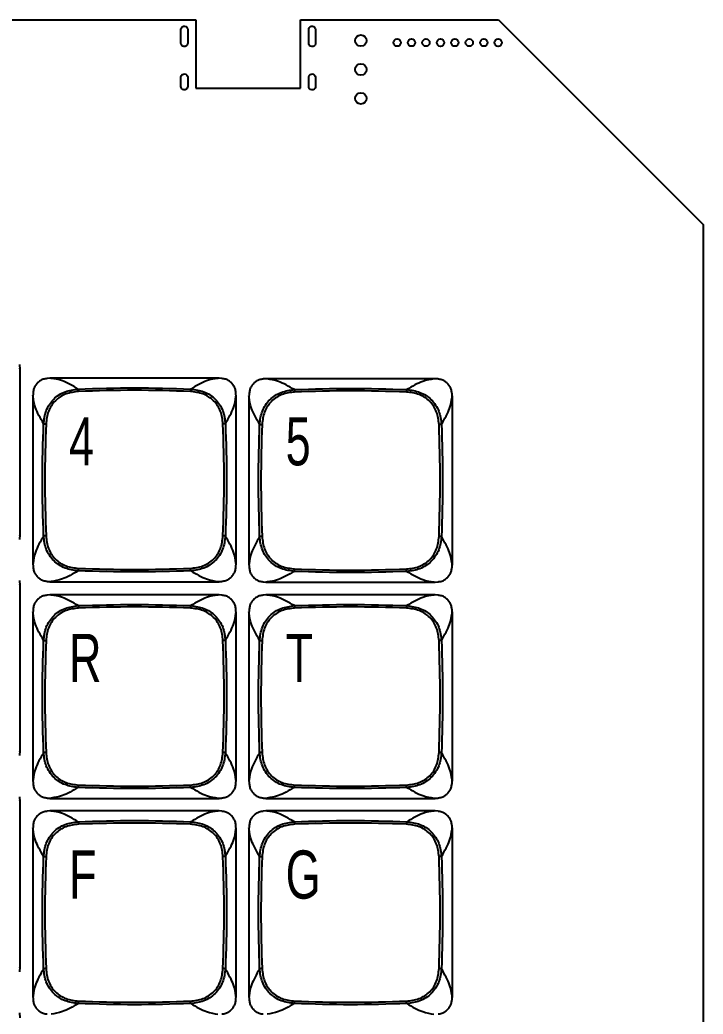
# Model space of a CAD drawing. Header units: millimetres. Extents: x 92.5 to 183.4, y 70.4 to 156.5.
# Drawn here: x 143.99 to 174.03, y 112.78 to 156.49 of the extents above; entities that cross this region are included whole.
import ezdxf

# ---------------------------------------------------------------- set-up
doc = ezdxf.new("R2010")
doc.units = ezdxf.units.MM
doc.styles.add('SLDTEXTSTYLE0', font='TXT', dxfattribs={"width": 0.7})

msp = doc.modelspace()

# ---------------------------------------------------------------- linework, layer by layer
at = {"color": 7, "linetype": 'Continuous', "lineweight": 25}
for p, q in [((101.531, 156.492), (151.731, 156.492)), ((151.731, 156.492), (151.731, 153.492)), ((156.331, 153.492), (156.331, 156.492)), ((156.331, 156.492), (165.031, 156.492)), ((165.031, 156.492), (174.031, 147.492)), ((151.071, 156.067), (151.073, 156.095)), ((151.071, 155.467), (151.071, 156.067)), ((151.073, 156.095), (151.093, 156.146)), ((151.093, 156.146), (151.13, 156.187)), ((151.13, 156.187), (151.18, 156.212)), ((151.18, 156.212), (151.234, 156.217)), ((151.234, 156.217), (151.287, 156.202)), ((151.287, 156.202), (151.331, 156.169)), ((151.331, 156.169), (151.36, 156.122)), ((151.36, 156.122), (151.371, 156.067)), ((151.371, 156.067), (151.371, 155.467)), ((156.691, 156.067), (156.693, 156.095)), ((156.691, 155.467), (156.691, 156.067)), ((156.693, 156.095), (156.713, 156.146)), ((156.713, 156.146), (156.75, 156.187)), ((156.75, 156.187), (156.8, 156.212)), ((156.8, 156.212), (156.854, 156.217)), ((156.854, 156.217), (156.907, 156.202)), ((156.907, 156.202), (156.951, 156.169)), ((156.951, 156.169), (156.98, 156.122)), ((156.98, 156.122), (156.991, 156.067)), ((156.991, 156.067), (156.991, 155.467)), ((151.081, 155.413), (151.071, 155.467)), ((151.11, 155.366), (151.081, 155.413)), ((151.154, 155.333), (151.11, 155.366)), ((151.207, 155.318), (151.154, 155.333)), ((151.262, 155.323), (151.207, 155.318)), ((151.311, 155.348), (151.262, 155.323)), ((151.348, 155.388), (151.311, 155.348)), ((151.368, 155.44), (151.348, 155.388)), ((151.371, 155.467), (151.368, 155.44)), ((156.701, 155.413), (156.691, 155.467)), ((156.73, 155.366), (156.701, 155.413)), ((156.774, 155.333), (156.73, 155.366)), ((156.827, 155.318), (156.774, 155.333)), ((156.882, 155.323), (156.827, 155.318)), ((156.931, 155.348), (156.882, 155.323)), ((156.968, 155.388), (156.931, 155.348)), ((156.988, 155.44), (156.968, 155.388)), ((156.991, 155.467), (156.988, 155.44)), ((151.071, 153.967), (151.073, 153.995)), ((151.071, 153.567), (151.071, 153.967)), ((151.073, 153.995), (151.093, 154.046)), ((151.093, 154.046), (151.13, 154.087)), ((151.13, 154.087), (151.18, 154.112)), ((151.18, 154.112), (151.234, 154.117)), ((151.234, 154.117), (151.287, 154.102)), ((151.287, 154.102), (151.331, 154.069)), ((151.331, 154.069), (151.36, 154.022)), ((151.36, 154.022), (151.371, 153.967)), ((151.371, 153.967), (151.371, 153.567)), ((156.691, 153.967), (156.693, 153.995)), ((156.691, 153.567), (156.691, 153.967)), ((156.693, 153.995), (156.713, 154.046)), ((156.713, 154.046), (156.75, 154.087)), ((156.75, 154.087), (156.8, 154.112)), ((156.8, 154.112), (156.854, 154.117)), ((156.854, 154.117), (156.907, 154.102)), ((156.907, 154.102), (156.951, 154.069)), ((156.951, 154.069), (156.98, 154.022)), ((156.98, 154.022), (156.991, 153.967)), ((156.991, 153.967), (156.991, 153.567)), ((151.081, 153.513), (151.071, 153.567)), ((151.11, 153.466), (151.081, 153.513)), ((151.154, 153.433), (151.11, 153.466)), ((151.207, 153.418), (151.154, 153.433)), ((151.311, 153.448), (151.262, 153.423)), ((151.348, 153.488), (151.311, 153.448)), ((151.368, 153.54), (151.348, 153.488)), ((151.371, 153.567), (151.368, 153.54)), ((151.731, 153.492), (156.331, 153.492)), ((156.701, 153.513), (156.691, 153.567)), ((156.73, 153.466), (156.701, 153.513)), ((156.774, 153.433), (156.73, 153.466)), ((156.827, 153.418), (156.774, 153.433)), ((156.931, 153.448), (156.882, 153.423)), ((156.968, 153.488), (156.931, 153.448)), ((156.988, 153.54), (156.968, 153.488)), ((156.991, 153.567), (156.988, 153.54)), ((151.262, 153.423), (151.207, 153.418)), ((156.882, 153.423), (156.827, 153.418)), ((174.031, 147.492), (174.031, 101.992)), ((144.001, 141.12), (143.992, 141.338)), ((143.992, 141.156), (144.006, 141.217)), ((144.006, 133.767), (144.006, 141.217)), ((145.403, 140.737), (145.185, 140.729)), ((145.367, 140.729), (145.306, 140.742)), ((152.756, 140.742), (145.306, 140.742)), ((152.876, 140.729), (152.658, 140.737)), ((152.756, 140.742), (152.694, 140.729)), ((154.903, 140.712), (154.685, 140.704)), ((154.867, 140.704), (154.806, 140.717)), ((162.256, 140.717), (154.806, 140.717)), ((162.376, 140.704), (162.158, 140.712)), ((162.256, 140.717), (162.194, 140.704)), ((144.569, 139.931), (144.556, 139.992)), ((144.556, 139.992), (144.556, 132.542)), ((144.569, 140.112), (144.561, 139.895)), ((153.501, 139.895), (153.492, 140.113)), ((153.492, 139.931), (153.506, 139.992)), ((153.506, 132.542), (153.506, 139.992)), ((154.069, 139.906), (154.056, 139.967)), ((154.056, 139.967), (154.056, 132.517)), ((154.069, 140.087), (154.061, 139.87)), ((163.001, 139.87), (162.992, 140.088)), ((162.992, 139.906), (163.006, 139.967)), ((163.006, 132.517), (163.006, 139.967)), ((143.992, 133.647), (144.001, 133.865)), ((144.006, 133.767), (143.992, 133.828)), ((144.569, 132.603), (144.556, 132.542)), ((144.561, 132.64), (144.569, 132.422)), ((153.492, 132.422), (153.501, 132.64)), ((153.506, 132.542), (153.492, 132.603)), ((154.069, 132.578), (154.056, 132.517)), ((154.061, 132.615), (154.069, 132.397)), ((162.992, 132.397), (163.001, 132.615)), ((163.006, 132.517), (162.992, 132.578)), ((144.001, 131.62), (143.992, 131.838)), ((143.992, 131.656), (144.006, 131.717)), ((144.006, 124.267), (144.006, 131.717)), ((145.185, 131.806), (145.403, 131.798)), ((145.367, 131.806), (145.306, 131.792)), ((145.306, 131.792), (152.756, 131.792)), ((152.658, 131.798), (152.876, 131.806)), ((152.694, 131.806), (152.756, 131.792)), ((154.685, 131.781), (154.903, 131.773)), ((154.867, 131.781), (154.806, 131.767)), ((154.806, 131.767), (162.256, 131.767)), ((162.158, 131.773), (162.376, 131.781)), ((162.194, 131.781), (162.256, 131.767)), ((145.403, 131.212), (145.185, 131.204)), ((145.367, 131.204), (145.306, 131.217)), ((152.756, 131.217), (145.306, 131.217)), ((152.876, 131.204), (152.658, 131.212)), ((152.756, 131.217), (152.694, 131.204)), ((154.903, 131.212), (154.685, 131.204)), ((154.867, 131.204), (154.806, 131.217)), ((162.256, 131.217), (154.806, 131.217)), ((162.376, 131.204), (162.158, 131.212)), ((162.256, 131.217), (162.194, 131.204)), ((144.569, 130.406), (144.556, 130.467)), ((144.556, 130.467), (144.556, 123.017)), ((144.569, 130.587), (144.561, 130.37)), ((153.501, 130.37), (153.492, 130.588)), ((153.492, 130.406), (153.506, 130.467)), ((153.506, 123.017), (153.506, 130.467)), ((154.069, 130.406), (154.056, 130.467)), ((154.056, 130.467), (154.056, 123.017)), ((154.069, 130.587), (154.061, 130.37)), ((163.001, 130.37), (162.992, 130.588)), ((162.992, 130.406), (163.006, 130.467)), ((163.006, 123.017), (163.006, 130.467)), ((143.992, 124.147), (144.001, 124.365)), ((144.006, 124.267), (143.992, 124.328)), ((144.569, 123.078), (144.556, 123.017)), ((144.561, 123.115), (144.569, 122.897)), ((153.492, 122.897), (153.501, 123.115)), ((153.506, 123.017), (153.492, 123.078)), ((154.069, 123.078), (154.056, 123.017)), ((154.061, 123.115), (154.069, 122.897)), ((162.992, 122.897), (163.001, 123.115)), ((163.006, 123.017), (162.992, 123.078)), ((144.001, 122.12), (143.992, 122.338)), ((143.992, 122.156), (144.006, 122.217)), ((144.006, 114.767), (144.006, 122.217)), ((145.185, 122.281), (145.403, 122.273)), ((145.367, 122.281), (145.306, 122.267)), ((145.306, 122.267), (152.756, 122.267)), ((152.658, 122.273), (152.876, 122.281)), ((152.694, 122.281), (152.756, 122.267)), ((154.685, 122.281), (154.903, 122.273)), ((154.867, 122.281), (154.806, 122.267)), ((154.806, 122.267), (162.256, 122.267)), ((162.158, 122.273), (162.376, 122.281)), ((162.194, 122.281), (162.256, 122.267)), ((145.403, 121.712), (145.185, 121.704)), ((145.367, 121.704), (145.306, 121.717)), ((152.756, 121.717), (145.306, 121.717)), ((152.876, 121.704), (152.658, 121.712)), ((152.756, 121.717), (152.694, 121.704)), ((154.903, 121.712), (154.685, 121.704)), ((154.867, 121.704), (154.806, 121.717)), ((162.256, 121.717), (154.806, 121.717)), ((162.376, 121.704), (162.158, 121.712)), ((162.256, 121.717), (162.194, 121.704)), ((144.569, 121.087), (144.561, 120.87)), ((153.501, 120.87), (153.492, 121.088)), ((154.069, 121.087), (154.061, 120.87)), ((163.001, 120.87), (162.992, 121.088)), ((144.569, 120.906), (144.556, 120.967)), ((144.556, 120.967), (144.556, 113.517)), ((153.492, 120.906), (153.506, 120.967)), ((153.506, 113.517), (153.506, 120.967)), ((154.069, 120.906), (154.056, 120.967)), ((154.056, 120.967), (154.056, 113.517)), ((162.992, 120.906), (163.006, 120.967)), ((163.006, 113.517), (163.006, 120.967)), ((143.992, 114.647), (144.001, 114.865)), ((144.006, 114.767), (143.992, 114.828)), ((144.569, 113.578), (144.556, 113.517)), ((144.561, 113.615), (144.569, 113.397)), ((153.492, 113.397), (153.501, 113.615)), ((153.506, 113.517), (153.492, 113.578)), ((154.069, 113.578), (154.056, 113.517)), ((154.061, 113.615), (154.069, 113.397)), ((162.992, 113.397), (163.001, 113.615)), ((163.006, 113.517), (162.992, 113.578)), ((144.001, 112.62), (143.992, 112.838))]:
    msp.add_line(p, q, dxfattribs=at)
for centre, radius in [((158.981, 155.582), 0.25), ((160.576, 155.492), 0.162), ((161.211, 155.492), 0.162), ((161.846, 155.492), 0.162), ((162.481, 155.492), 0.163), ((163.116, 155.492), 0.162), ((163.751, 155.492), 0.162), ((164.386, 155.492), 0.162), ((165.021, 155.492), 0.163), ((158.981, 154.312), 0.25), ((158.981, 153.042), 0.25)]:
    msp.add_circle(centre, radius, dxfattribs=at)
for points, knots in [([(145.187, 140.721), (145.128, 140.714), (145.02, 140.703), (144.881, 140.626), (144.764, 140.534), (144.672, 140.418), (144.595, 140.278), (144.584, 140.17), (144.577, 140.111)], [0, 0, 0, 0, 0.185027, 0.343179, 0.499222, 0.655652, 0.813588, 1, 1, 1, 1]), ([(153.484, 140.111), (153.478, 140.169), (153.466, 140.278), (153.389, 140.417), (153.297, 140.534), (153.181, 140.626), (153.041, 140.702), (152.933, 140.714), (152.875, 140.721)], [0, 0, 0, 0, 0.185589, 0.343741, 0.499785, 0.656214, 0.814151, 1, 1, 1, 1]), ([(154.687, 140.696), (154.628, 140.689), (154.52, 140.678), (154.381, 140.601), (154.264, 140.509), (154.172, 140.393), (154.095, 140.253), (154.084, 140.145), (154.077, 140.086)], [0, 0, 0, 0, 0.185027, 0.343179, 0.499222, 0.655652, 0.813588, 1, 1, 1, 1]), ([(162.984, 140.086), (162.978, 140.144), (162.966, 140.253), (162.889, 140.392), (162.797, 140.509), (162.681, 140.601), (162.541, 140.677), (162.433, 140.689), (162.375, 140.696)], [0, 0, 0, 0, 0.185589, 0.343741, 0.499785, 0.656214, 0.814151, 1, 1, 1, 1]), ([(145.034, 138.737), (145.058, 138.935), (145.095, 139.232), (145.283, 139.588), (145.472, 139.824), (145.708, 140.014), (146.066, 140.198), (146.363, 140.238), (146.561, 140.264)], [0, 0, 0, 0, 0.247985, 0.373719, 0.500025, 0.6255, 0.750683, 1, 1, 1, 1]), ([(146.57, 140.157), (146.383, 140.134), (146.102, 140.1), (145.764, 139.93), (145.544, 139.753), (145.368, 139.532), (145.194, 139.196), (145.162, 138.915), (145.141, 138.728)], [0, 0, 0, 0, 0.250752, 0.375448, 0.499972, 0.625282, 0.75049, 1, 1, 1, 1]), ([(146.561, 140.264), (146.562, 140.259), (146.564, 140.248), (146.567, 140.222), (146.569, 140.19), (146.57, 140.168), (146.57, 140.157)], [0, 0, 0, 0, 0.250232, 0.500065, 0.75003, 1, 1, 1, 1]), ([(151.501, 140.264), (151.5, 140.259), (151.497, 140.248), (151.494, 140.222), (151.492, 140.19), (151.491, 140.168), (151.491, 140.157)], [0, 0, 0, 0, 0.250231, 0.500065, 0.75003, 1, 1, 1, 1]), ([(152.92, 138.728), (152.899, 138.915), (152.867, 139.196), (152.693, 139.532), (152.517, 139.753), (152.297, 139.93), (151.959, 140.1), (151.678, 140.134), (151.491, 140.157)], [0, 0, 0, 0, 0.249507, 0.374713, 0.500022, 0.624547, 0.749245, 1, 1, 1, 1]), ([(151.501, 140.264), (151.698, 140.238), (151.996, 140.198), (152.353, 140.014), (152.589, 139.824), (152.778, 139.588), (152.966, 139.232), (153.003, 138.935), (153.028, 138.737)], [0, 0, 0, 0, 0.249321, 0.374506, 0.499981, 0.626286, 0.752018, 1, 1, 1, 1]), ([(154.534, 138.712), (154.558, 138.91), (154.595, 139.207), (154.783, 139.563), (154.972, 139.799), (155.208, 139.989), (155.566, 140.173), (155.863, 140.213), (156.061, 140.239)], [0, 0, 0, 0, 0.2479846, 0.3737186, 0.5000245, 0.6254998, 0.7506827, 1, 1, 1, 1]), ([(156.07, 140.132), (155.883, 140.109), (155.602, 140.075), (155.264, 139.905), (155.044, 139.728), (154.868, 139.507), (154.694, 139.171), (154.662, 138.89), (154.641, 138.703)], [0, 0, 0, 0, 0.250752, 0.375448, 0.499972, 0.625282, 0.75049, 1, 1, 1, 1]), ([(156.061, 140.239), (156.062, 140.234), (156.064, 140.223), (156.067, 140.197), (156.069, 140.165), (156.07, 140.143), (156.07, 140.132)], [0, 0, 0, 0, 0.250232, 0.500065, 0.75003, 1, 1, 1, 1]), ([(161.001, 140.239), (161, 140.234), (160.997, 140.223), (160.994, 140.197), (160.992, 140.165), (160.991, 140.143), (160.991, 140.132)], [0, 0, 0, 0, 0.250231, 0.500065, 0.75003, 1, 1, 1, 1]), ([(162.42, 138.703), (162.399, 138.89), (162.367, 139.171), (162.193, 139.507), (162.017, 139.728), (161.797, 139.905), (161.459, 140.075), (161.178, 140.109), (160.991, 140.132)], [0, 0, 0, 0, 0.249507, 0.374713, 0.500022, 0.624547, 0.749245, 1, 1, 1, 1]), ([(161.001, 140.239), (161.198, 140.213), (161.496, 140.173), (161.853, 139.989), (162.089, 139.799), (162.278, 139.563), (162.466, 139.207), (162.503, 138.91), (162.528, 138.712)], [0, 0, 0, 0, 0.249321, 0.374506, 0.499981, 0.626286, 0.752018, 1, 1, 1, 1]), ([(145.034, 138.737), (145.039, 138.736), (145.05, 138.734), (145.076, 138.731), (145.108, 138.729), (145.13, 138.728), (145.141, 138.728)], [0, 0, 0, 0, 0.250231, 0.500065, 0.75003, 1, 1, 1, 1]), ([(153.028, 138.737), (153.022, 138.736), (153.011, 138.734), (152.985, 138.731), (152.953, 138.729), (152.931, 138.728), (152.92, 138.728)], [0, 0, 0, 0, 0.250232, 0.500065, 0.75003, 1, 1, 1, 1]), ([(154.534, 138.712), (154.539, 138.711), (154.55, 138.709), (154.576, 138.706), (154.608, 138.704), (154.63, 138.703), (154.641, 138.703)], [0, 0, 0, 0, 0.250231, 0.500065, 0.75003, 1, 1, 1, 1]), ([(162.528, 138.712), (162.522, 138.711), (162.511, 138.709), (162.485, 138.706), (162.453, 138.704), (162.431, 138.703), (162.42, 138.703)], [0, 0, 0, 0, 0.2502317, 0.5000647, 0.7500301, 1, 1, 1, 1]), ([(145.141, 133.807), (145.13, 133.807), (145.108, 133.806), (145.076, 133.804), (145.05, 133.801), (145.039, 133.799), (145.034, 133.797)], [0, 0, 0, 0, 0.24997, 0.499935, 0.749769, 1, 1, 1, 1]), ([(146.561, 132.27), (146.363, 132.297), (146.066, 132.337), (145.708, 132.521), (145.472, 132.711), (145.283, 132.947), (145.095, 133.303), (145.058, 133.6), (145.034, 133.797)], [0, 0, 0, 0, 0.249321, 0.374506, 0.499981, 0.626286, 0.752018, 1, 1, 1, 1]), ([(145.141, 133.807), (145.162, 133.62), (145.194, 133.339), (145.368, 133.003), (145.544, 132.782), (145.764, 132.605), (146.102, 132.435), (146.383, 132.401), (146.57, 132.378)], [0, 0, 0, 0, 0.249507, 0.374713, 0.500022, 0.624547, 0.749245, 1, 1, 1, 1]), ([(151.491, 132.378), (151.678, 132.399), (151.959, 132.431), (152.295, 132.605), (152.516, 132.781), (152.693, 133.001), (152.863, 133.339), (152.898, 133.62), (152.92, 133.807)], [0, 0, 0, 0, 0.249507, 0.374713, 0.500022, 0.624547, 0.749245, 1, 1, 1, 1]), ([(153.028, 133.797), (153.001, 133.6), (152.961, 133.302), (152.777, 132.945), (152.587, 132.709), (152.351, 132.52), (151.995, 132.332), (151.698, 132.295), (151.501, 132.27)], [0, 0, 0, 0, 0.249321, 0.374506, 0.499981, 0.626286, 0.752018, 1, 1, 1, 1]), ([(153.028, 133.797), (153.022, 133.799), (153.011, 133.801), (152.985, 133.804), (152.953, 133.806), (152.931, 133.807), (152.92, 133.807)], [0, 0, 0, 0, 0.250231, 0.500065, 0.75003, 1, 1, 1, 1]), ([(154.641, 133.782), (154.63, 133.782), (154.608, 133.781), (154.576, 133.779), (154.55, 133.776), (154.539, 133.774), (154.534, 133.772)], [0, 0, 0, 0, 0.24997, 0.499935, 0.749769, 1, 1, 1, 1]), ([(156.061, 132.245), (155.863, 132.272), (155.566, 132.312), (155.208, 132.496), (154.972, 132.686), (154.783, 132.922), (154.595, 133.278), (154.558, 133.575), (154.534, 133.772)], [0, 0, 0, 0, 0.249321, 0.374506, 0.499981, 0.626286, 0.752018, 1, 1, 1, 1]), ([(154.641, 133.782), (154.662, 133.595), (154.694, 133.314), (154.868, 132.978), (155.044, 132.757), (155.264, 132.58), (155.602, 132.41), (155.883, 132.376), (156.07, 132.353)], [0, 0, 0, 0, 0.249507, 0.374713, 0.500022, 0.624547, 0.749245, 1, 1, 1, 1]), ([(160.991, 132.353), (161.178, 132.374), (161.459, 132.406), (161.795, 132.58), (162.016, 132.756), (162.193, 132.976), (162.363, 133.314), (162.398, 133.595), (162.42, 133.782)], [0, 0, 0, 0, 0.249507, 0.374713, 0.500022, 0.624547, 0.749245, 1, 1, 1, 1]), ([(162.528, 133.772), (162.501, 133.575), (162.461, 133.277), (162.277, 132.92), (162.087, 132.684), (161.851, 132.495), (161.495, 132.307), (161.198, 132.27), (161.001, 132.245)], [0, 0, 0, 0, 0.249321, 0.374506, 0.499981, 0.626286, 0.752018, 1, 1, 1, 1]), ([(162.528, 133.772), (162.522, 133.774), (162.511, 133.776), (162.485, 133.779), (162.453, 133.781), (162.431, 133.782), (162.42, 133.782)], [0, 0, 0, 0, 0.250231, 0.500065, 0.75003, 1, 1, 1, 1]), ([(144.577, 132.424), (144.583, 132.365), (144.595, 132.257), (144.672, 132.117), (144.764, 132.001), (144.88, 131.909), (145.02, 131.832), (145.128, 131.821), (145.187, 131.814)], [0, 0, 0, 0, 0.185589, 0.343741, 0.499785, 0.656214, 0.814151, 1, 1, 1, 1]), ([(146.561, 132.27), (146.562, 132.276), (146.564, 132.287), (146.567, 132.313), (146.569, 132.345), (146.57, 132.367), (146.57, 132.378)], [0, 0, 0, 0, 0.250231, 0.500065, 0.75003, 1, 1, 1, 1]), ([(151.501, 132.27), (151.5, 132.276), (151.497, 132.287), (151.494, 132.313), (151.492, 132.345), (151.491, 132.367), (151.491, 132.378)], [0, 0, 0, 0, 0.250232, 0.500065, 0.75003, 1, 1, 1, 1]), ([(152.875, 131.814), (152.933, 131.82), (153.041, 131.832), (153.181, 131.909), (153.297, 132.001), (153.389, 132.117), (153.466, 132.257), (153.478, 132.365), (153.484, 132.424)], [0, 0, 0, 0, 0.1850267, 0.3431791, 0.4992222, 0.6556521, 0.8135882, 1, 1, 1, 1]), ([(154.077, 132.399), (154.083, 132.34), (154.095, 132.232), (154.172, 132.092), (154.264, 131.976), (154.38, 131.884), (154.52, 131.807), (154.628, 131.796), (154.687, 131.789)], [0, 0, 0, 0, 0.185589, 0.343741, 0.499785, 0.656214, 0.814151, 1, 1, 1, 1]), ([(156.061, 132.245), (156.062, 132.251), (156.064, 132.262), (156.067, 132.288), (156.069, 132.32), (156.07, 132.342), (156.07, 132.353)], [0, 0, 0, 0, 0.250231, 0.500065, 0.75003, 1, 1, 1, 1]), ([(161.001, 132.245), (161, 132.251), (160.997, 132.262), (160.994, 132.288), (160.992, 132.32), (160.991, 132.342), (160.991, 132.353)], [0, 0, 0, 0, 0.250232, 0.500065, 0.75003, 1, 1, 1, 1]), ([(162.375, 131.789), (162.433, 131.795), (162.541, 131.807), (162.681, 131.884), (162.797, 131.976), (162.889, 132.092), (162.966, 132.232), (162.978, 132.34), (162.984, 132.399)], [0, 0, 0, 0, 0.185027, 0.343179, 0.499222, 0.655652, 0.813588, 1, 1, 1, 1]), ([(145.187, 131.196), (145.128, 131.189), (145.02, 131.178), (144.881, 131.101), (144.764, 131.009), (144.672, 130.893), (144.595, 130.753), (144.584, 130.645), (144.577, 130.586)], [0, 0, 0, 0, 0.185027, 0.343179, 0.499222, 0.655652, 0.813588, 1, 1, 1, 1]), ([(153.484, 130.586), (153.478, 130.644), (153.466, 130.753), (153.389, 130.892), (153.297, 131.009), (153.181, 131.101), (153.041, 131.177), (152.933, 131.189), (152.875, 131.196)], [0, 0, 0, 0, 0.185589, 0.343741, 0.499785, 0.656214, 0.814151, 1, 1, 1, 1]), ([(154.687, 131.196), (154.628, 131.189), (154.52, 131.178), (154.381, 131.101), (154.264, 131.009), (154.172, 130.893), (154.095, 130.753), (154.084, 130.645), (154.077, 130.586)], [0, 0, 0, 0, 0.185027, 0.343179, 0.499222, 0.655652, 0.813588, 1, 1, 1, 1]), ([(162.984, 130.586), (162.978, 130.644), (162.966, 130.753), (162.889, 130.892), (162.797, 131.009), (162.681, 131.101), (162.541, 131.177), (162.433, 131.189), (162.375, 131.196)], [0, 0, 0, 0, 0.185589, 0.343741, 0.499785, 0.656214, 0.814151, 1, 1, 1, 1]), ([(145.034, 129.212), (145.058, 129.41), (145.095, 129.707), (145.283, 130.063), (145.472, 130.299), (145.708, 130.489), (146.066, 130.673), (146.363, 130.713), (146.561, 130.739)], [0, 0, 0, 0, 0.2479846, 0.3737186, 0.5000245, 0.6254998, 0.7506827, 1, 1, 1, 1]), ([(146.561, 130.739), (146.562, 130.734), (146.564, 130.723), (146.567, 130.697), (146.569, 130.665), (146.57, 130.643), (146.57, 130.632)], [0, 0, 0, 0, 0.250232, 0.500065, 0.75003, 1, 1, 1, 1]), ([(151.501, 130.739), (151.5, 130.734), (151.497, 130.723), (151.494, 130.697), (151.492, 130.665), (151.491, 130.643), (151.491, 130.632)], [0, 0, 0, 0, 0.250231, 0.500065, 0.75003, 1, 1, 1, 1]), ([(151.501, 130.739), (151.698, 130.713), (151.996, 130.673), (152.353, 130.489), (152.589, 130.299), (152.778, 130.063), (152.966, 129.707), (153.003, 129.41), (153.028, 129.212)], [0, 0, 0, 0, 0.249321, 0.374506, 0.499981, 0.626286, 0.752018, 1, 1, 1, 1]), ([(154.534, 129.212), (154.558, 129.41), (154.595, 129.707), (154.783, 130.063), (154.972, 130.299), (155.208, 130.489), (155.566, 130.673), (155.863, 130.713), (156.061, 130.739)], [0, 0, 0, 0, 0.2479846, 0.3737186, 0.5000245, 0.6254998, 0.7506827, 1, 1, 1, 1]), ([(156.061, 130.739), (156.062, 130.734), (156.064, 130.723), (156.067, 130.697), (156.069, 130.665), (156.07, 130.643), (156.07, 130.632)], [0, 0, 0, 0, 0.250232, 0.500065, 0.75003, 1, 1, 1, 1]), ([(161.001, 130.739), (161, 130.734), (160.997, 130.723), (160.994, 130.697), (160.992, 130.665), (160.991, 130.643), (160.991, 130.632)], [0, 0, 0, 0, 0.250231, 0.500065, 0.75003, 1, 1, 1, 1]), ([(161.001, 130.739), (161.198, 130.713), (161.496, 130.673), (161.853, 130.489), (162.089, 130.299), (162.278, 130.063), (162.466, 129.707), (162.503, 129.41), (162.528, 129.212)], [0, 0, 0, 0, 0.249321, 0.374506, 0.499981, 0.626286, 0.752018, 1, 1, 1, 1]), ([(146.57, 130.632), (146.383, 130.609), (146.102, 130.575), (145.764, 130.405), (145.544, 130.228), (145.368, 130.007), (145.194, 129.671), (145.162, 129.39), (145.141, 129.203)], [0, 0, 0, 0, 0.250752, 0.375448, 0.499972, 0.625282, 0.75049, 1, 1, 1, 1]), ([(152.92, 129.203), (152.899, 129.39), (152.867, 129.671), (152.693, 130.007), (152.517, 130.228), (152.297, 130.405), (151.959, 130.575), (151.678, 130.609), (151.491, 130.632)], [0, 0, 0, 0, 0.249507, 0.374713, 0.500022, 0.624547, 0.749245, 1, 1, 1, 1]), ([(156.07, 130.632), (155.883, 130.609), (155.602, 130.575), (155.264, 130.405), (155.044, 130.228), (154.868, 130.007), (154.694, 129.671), (154.662, 129.39), (154.641, 129.203)], [0, 0, 0, 0, 0.250752, 0.375448, 0.499972, 0.625282, 0.75049, 1, 1, 1, 1]), ([(162.42, 129.203), (162.399, 129.39), (162.367, 129.671), (162.193, 130.007), (162.017, 130.228), (161.797, 130.405), (161.459, 130.575), (161.178, 130.609), (160.991, 130.632)], [0, 0, 0, 0, 0.249507, 0.374713, 0.500022, 0.624547, 0.749245, 1, 1, 1, 1]), ([(145.034, 129.212), (145.039, 129.211), (145.05, 129.209), (145.076, 129.206), (145.108, 129.204), (145.13, 129.203), (145.141, 129.203)], [0, 0, 0, 0, 0.250231, 0.500065, 0.75003, 1, 1, 1, 1]), ([(153.028, 129.212), (153.022, 129.211), (153.011, 129.209), (152.985, 129.206), (152.953, 129.204), (152.931, 129.203), (152.92, 129.203)], [0, 0, 0, 0, 0.250232, 0.500065, 0.75003, 1, 1, 1, 1]), ([(154.534, 129.212), (154.539, 129.211), (154.55, 129.209), (154.576, 129.206), (154.608, 129.204), (154.63, 129.203), (154.641, 129.203)], [0, 0, 0, 0, 0.250231, 0.500065, 0.75003, 1, 1, 1, 1]), ([(162.528, 129.212), (162.522, 129.211), (162.511, 129.209), (162.485, 129.206), (162.453, 129.204), (162.431, 129.203), (162.42, 129.203)], [0, 0, 0, 0, 0.2502317, 0.5000647, 0.7500301, 1, 1, 1, 1]), ([(145.141, 124.282), (145.13, 124.282), (145.108, 124.281), (145.076, 124.279), (145.05, 124.276), (145.039, 124.274), (145.034, 124.272)], [0, 0, 0, 0, 0.24997, 0.499935, 0.749769, 1, 1, 1, 1]), ([(146.561, 122.745), (146.363, 122.772), (146.066, 122.812), (145.708, 122.996), (145.472, 123.186), (145.283, 123.422), (145.095, 123.778), (145.058, 124.075), (145.034, 124.272)], [0, 0, 0, 0, 0.249321, 0.374506, 0.499981, 0.626286, 0.752018, 1, 1, 1, 1]), ([(145.141, 124.282), (145.162, 124.095), (145.194, 123.814), (145.368, 123.478), (145.544, 123.257), (145.764, 123.08), (146.102, 122.91), (146.383, 122.876), (146.57, 122.853)], [0, 0, 0, 0, 0.249507, 0.374713, 0.500022, 0.624547, 0.749245, 1, 1, 1, 1]), ([(151.491, 122.853), (151.678, 122.874), (151.959, 122.906), (152.295, 123.08), (152.516, 123.256), (152.693, 123.476), (152.863, 123.814), (152.898, 124.095), (152.92, 124.282)], [0, 0, 0, 0, 0.249507, 0.374713, 0.500022, 0.624547, 0.749245, 1, 1, 1, 1]), ([(153.028, 124.272), (153.001, 124.075), (152.961, 123.777), (152.777, 123.42), (152.587, 123.184), (152.351, 122.995), (151.995, 122.807), (151.698, 122.77), (151.501, 122.745)], [0, 0, 0, 0, 0.249321, 0.374506, 0.499981, 0.626286, 0.752018, 1, 1, 1, 1]), ([(153.028, 124.272), (153.022, 124.274), (153.011, 124.276), (152.985, 124.279), (152.953, 124.281), (152.931, 124.282), (152.92, 124.282)], [0, 0, 0, 0, 0.250231, 0.500065, 0.75003, 1, 1, 1, 1]), ([(154.641, 124.282), (154.63, 124.282), (154.608, 124.281), (154.576, 124.279), (154.55, 124.276), (154.539, 124.274), (154.534, 124.272)], [0, 0, 0, 0, 0.24997, 0.499935, 0.749769, 1, 1, 1, 1]), ([(156.061, 122.745), (155.863, 122.772), (155.566, 122.812), (155.208, 122.996), (154.972, 123.186), (154.783, 123.422), (154.595, 123.778), (154.558, 124.075), (154.534, 124.272)], [0, 0, 0, 0, 0.249321, 0.374506, 0.499981, 0.626286, 0.752018, 1, 1, 1, 1]), ([(154.641, 124.282), (154.662, 124.095), (154.694, 123.814), (154.868, 123.478), (155.044, 123.257), (155.264, 123.08), (155.602, 122.91), (155.883, 122.876), (156.07, 122.853)], [0, 0, 0, 0, 0.249507, 0.374713, 0.500022, 0.624547, 0.749245, 1, 1, 1, 1]), ([(160.991, 122.853), (161.178, 122.874), (161.459, 122.906), (161.795, 123.08), (162.016, 123.256), (162.193, 123.476), (162.363, 123.814), (162.398, 124.095), (162.42, 124.282)], [0, 0, 0, 0, 0.249507, 0.374713, 0.500022, 0.624547, 0.749245, 1, 1, 1, 1]), ([(162.528, 124.272), (162.501, 124.075), (162.461, 123.777), (162.277, 123.42), (162.087, 123.184), (161.851, 122.995), (161.495, 122.807), (161.198, 122.77), (161.001, 122.745)], [0, 0, 0, 0, 0.249321, 0.374506, 0.499981, 0.626286, 0.752018, 1, 1, 1, 1]), ([(162.528, 124.272), (162.522, 124.274), (162.511, 124.276), (162.485, 124.279), (162.453, 124.281), (162.431, 124.282), (162.42, 124.282)], [0, 0, 0, 0, 0.250231, 0.500065, 0.75003, 1, 1, 1, 1]), ([(144.577, 122.899), (144.583, 122.84), (144.595, 122.732), (144.672, 122.592), (144.764, 122.476), (144.88, 122.384), (145.02, 122.307), (145.128, 122.296), (145.187, 122.289)], [0, 0, 0, 0, 0.1855894, 0.3437407, 0.4997849, 0.6562136, 0.8141509, 1, 1, 1, 1]), ([(146.561, 122.745), (146.562, 122.751), (146.564, 122.762), (146.567, 122.788), (146.569, 122.82), (146.57, 122.842), (146.57, 122.853)], [0, 0, 0, 0, 0.250231, 0.500065, 0.75003, 1, 1, 1, 1]), ([(151.501, 122.745), (151.5, 122.751), (151.497, 122.762), (151.494, 122.788), (151.492, 122.82), (151.491, 122.842), (151.491, 122.853)], [0, 0, 0, 0, 0.250232, 0.500065, 0.75003, 1, 1, 1, 1]), ([(152.875, 122.289), (152.933, 122.295), (153.041, 122.307), (153.181, 122.384), (153.297, 122.476), (153.389, 122.592), (153.466, 122.732), (153.478, 122.84), (153.484, 122.899)], [0, 0, 0, 0, 0.185027, 0.343179, 0.499222, 0.655652, 0.813588, 1, 1, 1, 1]), ([(154.077, 122.899), (154.083, 122.84), (154.095, 122.732), (154.172, 122.592), (154.264, 122.476), (154.38, 122.384), (154.52, 122.307), (154.628, 122.296), (154.687, 122.289)], [0, 0, 0, 0, 0.1855894, 0.3437407, 0.4997849, 0.6562136, 0.8141509, 1, 1, 1, 1]), ([(156.061, 122.745), (156.062, 122.751), (156.064, 122.762), (156.067, 122.788), (156.069, 122.82), (156.07, 122.842), (156.07, 122.853)], [0, 0, 0, 0, 0.250231, 0.500065, 0.75003, 1, 1, 1, 1]), ([(161.001, 122.745), (161, 122.751), (160.997, 122.762), (160.994, 122.788), (160.992, 122.82), (160.991, 122.842), (160.991, 122.853)], [0, 0, 0, 0, 0.250232, 0.500065, 0.75003, 1, 1, 1, 1]), ([(162.375, 122.289), (162.433, 122.295), (162.541, 122.307), (162.681, 122.384), (162.797, 122.476), (162.889, 122.592), (162.966, 122.732), (162.978, 122.84), (162.984, 122.899)], [0, 0, 0, 0, 0.185027, 0.343179, 0.499222, 0.655652, 0.813588, 1, 1, 1, 1]), ([(145.187, 121.696), (145.128, 121.689), (145.02, 121.678), (144.881, 121.601), (144.764, 121.509), (144.672, 121.393), (144.595, 121.253), (144.584, 121.145), (144.577, 121.086)], [0, 0, 0, 0, 0.185027, 0.343179, 0.499222, 0.655652, 0.813588, 1, 1, 1, 1]), ([(153.484, 121.086), (153.478, 121.144), (153.466, 121.253), (153.389, 121.392), (153.297, 121.509), (153.181, 121.601), (153.041, 121.677), (152.933, 121.689), (152.875, 121.696)], [0, 0, 0, 0, 0.185589, 0.343741, 0.499785, 0.656214, 0.814151, 1, 1, 1, 1]), ([(154.687, 121.696), (154.628, 121.689), (154.52, 121.678), (154.381, 121.601), (154.264, 121.509), (154.172, 121.393), (154.095, 121.253), (154.084, 121.145), (154.077, 121.086)], [0, 0, 0, 0, 0.185027, 0.343179, 0.499222, 0.655652, 0.813588, 1, 1, 1, 1]), ([(162.984, 121.086), (162.978, 121.144), (162.966, 121.253), (162.889, 121.392), (162.797, 121.509), (162.681, 121.601), (162.541, 121.677), (162.433, 121.689), (162.375, 121.696)], [0, 0, 0, 0, 0.185589, 0.343741, 0.499785, 0.656214, 0.814151, 1, 1, 1, 1]), ([(145.034, 119.712), (145.058, 119.91), (145.095, 120.207), (145.283, 120.563), (145.472, 120.799), (145.708, 120.989), (146.066, 121.173), (146.363, 121.213), (146.561, 121.239)], [0, 0, 0, 0, 0.2479846, 0.3737186, 0.5000245, 0.6254998, 0.7506827, 1, 1, 1, 1]), ([(146.57, 121.132), (146.383, 121.109), (146.102, 121.075), (145.764, 120.905), (145.544, 120.728), (145.368, 120.507), (145.194, 120.171), (145.162, 119.89), (145.141, 119.703)], [0, 0, 0, 0, 0.250752, 0.375448, 0.499972, 0.625282, 0.75049, 1, 1, 1, 1]), ([(146.561, 121.239), (146.562, 121.234), (146.564, 121.223), (146.567, 121.197), (146.569, 121.165), (146.57, 121.143), (146.57, 121.132)], [0, 0, 0, 0, 0.250232, 0.500065, 0.75003, 1, 1, 1, 1]), ([(151.501, 121.239), (151.5, 121.234), (151.497, 121.223), (151.494, 121.197), (151.492, 121.165), (151.491, 121.143), (151.491, 121.132)], [0, 0, 0, 0, 0.250231, 0.500065, 0.75003, 1, 1, 1, 1]), ([(152.92, 119.703), (152.899, 119.89), (152.867, 120.171), (152.693, 120.507), (152.517, 120.728), (152.297, 120.905), (151.959, 121.075), (151.678, 121.109), (151.491, 121.132)], [0, 0, 0, 0, 0.249507, 0.374713, 0.500022, 0.624547, 0.749245, 1, 1, 1, 1]), ([(151.501, 121.239), (151.698, 121.213), (151.996, 121.173), (152.353, 120.989), (152.589, 120.799), (152.778, 120.563), (152.966, 120.207), (153.003, 119.91), (153.028, 119.712)], [0, 0, 0, 0, 0.2493205, 0.3745056, 0.4999814, 0.6262863, 0.7520184, 1, 1, 1, 1]), ([(154.534, 119.712), (154.558, 119.91), (154.595, 120.207), (154.783, 120.563), (154.972, 120.799), (155.208, 120.989), (155.566, 121.173), (155.863, 121.213), (156.061, 121.239)], [0, 0, 0, 0, 0.2479846, 0.3737186, 0.5000245, 0.6254998, 0.7506827, 1, 1, 1, 1]), ([(156.07, 121.132), (155.883, 121.109), (155.602, 121.075), (155.264, 120.905), (155.044, 120.728), (154.868, 120.507), (154.694, 120.171), (154.662, 119.89), (154.641, 119.703)], [0, 0, 0, 0, 0.250752, 0.375448, 0.499972, 0.625282, 0.75049, 1, 1, 1, 1]), ([(156.061, 121.239), (156.062, 121.234), (156.064, 121.223), (156.067, 121.197), (156.069, 121.165), (156.07, 121.143), (156.07, 121.132)], [0, 0, 0, 0, 0.250232, 0.500065, 0.75003, 1, 1, 1, 1]), ([(161.001, 121.239), (161, 121.234), (160.997, 121.223), (160.994, 121.197), (160.992, 121.165), (160.991, 121.143), (160.991, 121.132)], [0, 0, 0, 0, 0.250231, 0.500065, 0.75003, 1, 1, 1, 1]), ([(162.42, 119.703), (162.399, 119.89), (162.367, 120.171), (162.193, 120.507), (162.017, 120.728), (161.797, 120.905), (161.459, 121.075), (161.178, 121.109), (160.991, 121.132)], [0, 0, 0, 0, 0.249507, 0.374713, 0.500022, 0.624547, 0.749245, 1, 1, 1, 1]), ([(161.001, 121.239), (161.198, 121.213), (161.496, 121.173), (161.853, 120.989), (162.089, 120.799), (162.278, 120.563), (162.466, 120.207), (162.503, 119.91), (162.528, 119.712)], [0, 0, 0, 0, 0.249321, 0.374506, 0.499981, 0.626286, 0.752018, 1, 1, 1, 1]), ([(145.034, 119.712), (145.039, 119.711), (145.05, 119.709), (145.076, 119.706), (145.108, 119.704), (145.13, 119.703), (145.141, 119.703)], [0, 0, 0, 0, 0.250231, 0.500065, 0.75003, 1, 1, 1, 1]), ([(153.028, 119.712), (153.022, 119.711), (153.011, 119.709), (152.985, 119.706), (152.953, 119.704), (152.931, 119.703), (152.92, 119.703)], [0, 0, 0, 0, 0.250232, 0.500065, 0.75003, 1, 1, 1, 1]), ([(154.534, 119.712), (154.539, 119.711), (154.55, 119.709), (154.576, 119.706), (154.608, 119.704), (154.63, 119.703), (154.641, 119.703)], [0, 0, 0, 0, 0.250231, 0.500065, 0.75003, 1, 1, 1, 1]), ([(162.528, 119.712), (162.522, 119.711), (162.511, 119.709), (162.485, 119.706), (162.453, 119.704), (162.431, 119.703), (162.42, 119.703)], [0, 0, 0, 0, 0.250232, 0.500065, 0.75003, 1, 1, 1, 1]), ([(145.141, 114.782), (145.13, 114.782), (145.108, 114.781), (145.076, 114.779), (145.05, 114.776), (145.039, 114.774), (145.034, 114.772)], [0, 0, 0, 0, 0.24997, 0.499935, 0.749769, 1, 1, 1, 1]), ([(146.561, 113.245), (146.363, 113.272), (146.066, 113.312), (145.708, 113.496), (145.472, 113.686), (145.283, 113.922), (145.095, 114.278), (145.058, 114.575), (145.034, 114.772)], [0, 0, 0, 0, 0.249321, 0.374506, 0.499981, 0.626286, 0.752018, 1, 1, 1, 1]), ([(145.141, 114.782), (145.162, 114.595), (145.194, 114.314), (145.368, 113.978), (145.544, 113.757), (145.764, 113.58), (146.102, 113.41), (146.383, 113.376), (146.57, 113.353)], [0, 0, 0, 0, 0.249507, 0.374713, 0.500022, 0.624547, 0.749245, 1, 1, 1, 1]), ([(151.491, 113.353), (151.678, 113.374), (151.959, 113.406), (152.295, 113.58), (152.516, 113.756), (152.693, 113.976), (152.863, 114.314), (152.898, 114.595), (152.92, 114.782)], [0, 0, 0, 0, 0.249507, 0.374713, 0.500022, 0.624547, 0.749245, 1, 1, 1, 1]), ([(153.028, 114.772), (153.001, 114.575), (152.961, 114.277), (152.777, 113.92), (152.587, 113.684), (152.351, 113.495), (151.995, 113.307), (151.698, 113.27), (151.501, 113.245)], [0, 0, 0, 0, 0.249321, 0.374506, 0.499981, 0.626286, 0.752018, 1, 1, 1, 1]), ([(153.028, 114.772), (153.022, 114.774), (153.011, 114.776), (152.985, 114.779), (152.953, 114.781), (152.931, 114.782), (152.92, 114.782)], [0, 0, 0, 0, 0.250231, 0.500065, 0.75003, 1, 1, 1, 1]), ([(154.641, 114.782), (154.63, 114.782), (154.608, 114.781), (154.576, 114.779), (154.55, 114.776), (154.539, 114.774), (154.534, 114.772)], [0, 0, 0, 0, 0.24997, 0.499935, 0.749769, 1, 1, 1, 1]), ([(156.061, 113.245), (155.863, 113.272), (155.566, 113.312), (155.208, 113.496), (154.972, 113.686), (154.783, 113.922), (154.595, 114.278), (154.558, 114.575), (154.534, 114.772)], [0, 0, 0, 0, 0.249321, 0.374506, 0.499981, 0.626286, 0.752018, 1, 1, 1, 1]), ([(154.641, 114.782), (154.662, 114.595), (154.694, 114.314), (154.868, 113.978), (155.044, 113.757), (155.264, 113.58), (155.602, 113.41), (155.883, 113.376), (156.07, 113.353)], [0, 0, 0, 0, 0.249507, 0.374713, 0.500022, 0.624547, 0.749245, 1, 1, 1, 1]), ([(160.991, 113.353), (161.178, 113.374), (161.459, 113.406), (161.795, 113.58), (162.016, 113.756), (162.193, 113.976), (162.363, 114.314), (162.398, 114.595), (162.42, 114.782)], [0, 0, 0, 0, 0.249507, 0.374713, 0.500022, 0.624547, 0.749245, 1, 1, 1, 1]), ([(162.528, 114.772), (162.501, 114.575), (162.461, 114.277), (162.277, 113.92), (162.087, 113.684), (161.851, 113.495), (161.495, 113.307), (161.198, 113.27), (161.001, 113.245)], [0, 0, 0, 0, 0.249321, 0.374506, 0.499981, 0.626286, 0.752018, 1, 1, 1, 1]), ([(162.528, 114.772), (162.522, 114.774), (162.511, 114.776), (162.485, 114.779), (162.453, 114.781), (162.431, 114.782), (162.42, 114.782)], [0, 0, 0, 0, 0.250231, 0.500065, 0.75003, 1, 1, 1, 1]), ([(144.577, 113.399), (144.583, 113.34), (144.595, 113.232), (144.672, 113.092), (144.764, 112.976), (144.88, 112.884), (145.02, 112.807), (145.128, 112.796), (145.187, 112.789)], [0, 0, 0, 0, 0.185589, 0.343741, 0.499785, 0.656214, 0.814151, 1, 1, 1, 1]), ([(146.561, 113.245), (146.562, 113.251), (146.564, 113.262), (146.567, 113.288), (146.569, 113.32), (146.57, 113.342), (146.57, 113.353)], [0, 0, 0, 0, 0.250231, 0.500065, 0.75003, 1, 1, 1, 1]), ([(151.501, 113.245), (151.5, 113.251), (151.497, 113.262), (151.494, 113.288), (151.492, 113.32), (151.491, 113.342), (151.491, 113.353)], [0, 0, 0, 0, 0.250232, 0.500065, 0.75003, 1, 1, 1, 1]), ([(152.875, 112.789), (152.933, 112.795), (153.041, 112.807), (153.181, 112.884), (153.297, 112.976), (153.389, 113.092), (153.466, 113.232), (153.478, 113.34), (153.484, 113.399)], [0, 0, 0, 0, 0.185027, 0.343179, 0.499222, 0.655652, 0.813588, 1, 1, 1, 1]), ([(154.077, 113.399), (154.083, 113.34), (154.095, 113.232), (154.172, 113.092), (154.264, 112.976), (154.38, 112.884), (154.52, 112.807), (154.628, 112.796), (154.687, 112.789)], [0, 0, 0, 0, 0.185589, 0.343741, 0.499785, 0.656214, 0.814151, 1, 1, 1, 1]), ([(156.061, 113.245), (156.062, 113.251), (156.064, 113.262), (156.067, 113.288), (156.069, 113.32), (156.07, 113.342), (156.07, 113.353)], [0, 0, 0, 0, 0.250231, 0.500065, 0.75003, 1, 1, 1, 1]), ([(161.001, 113.245), (161, 113.251), (160.997, 113.262), (160.994, 113.288), (160.992, 113.32), (160.991, 113.342), (160.991, 113.353)], [0, 0, 0, 0, 0.250232, 0.500065, 0.75003, 1, 1, 1, 1]), ([(162.375, 112.789), (162.433, 112.795), (162.541, 112.807), (162.681, 112.884), (162.797, 112.976), (162.889, 113.092), (162.966, 113.232), (162.978, 113.34), (162.984, 113.399)], [0, 0, 0, 0, 0.185027, 0.343179, 0.499222, 0.655652, 0.813588, 1, 1, 1, 1])]:
    msp.add_open_spline(points, degree=3, knots=knots, dxfattribs=at)
at = {"color": 8, "linetype": 'Continuous', "lineweight": 25}
for points, knots in [([(146.561, 140.264), (146.316, 140.404), (145.866, 140.662), (145.524, 140.708), (145.367, 140.729)], [0, 0, 0, 0, 0.541932, 1, 1, 1, 1]), ([(152.694, 140.729), (152.538, 140.708), (152.195, 140.662), (151.745, 140.404), (151.501, 140.264)], [0, 0, 0, 0, 0.458068, 1, 1, 1, 1]), ([(156.061, 140.239), (155.816, 140.379), (155.366, 140.637), (155.024, 140.683), (154.867, 140.704)], [0, 0, 0, 0, 0.541932, 1, 1, 1, 1]), ([(162.194, 140.704), (162.038, 140.683), (161.695, 140.637), (161.245, 140.379), (161.001, 140.239)], [0, 0, 0, 0, 0.4580681, 1, 1, 1, 1]), ([(145.034, 138.737), (144.894, 138.982), (144.636, 139.432), (144.59, 139.775), (144.569, 139.931)], [0, 0, 0, 0, 0.541827, 1, 1, 1, 1]), ([(153.028, 138.737), (153.167, 138.982), (153.425, 139.432), (153.471, 139.775), (153.492, 139.931)], [0, 0, 0, 0, 0.541827, 1, 1, 1, 1]), ([(154.534, 138.712), (154.394, 138.957), (154.136, 139.407), (154.09, 139.75), (154.069, 139.906)], [0, 0, 0, 0, 0.5418272, 1, 1, 1, 1]), ([(162.528, 138.712), (162.667, 138.957), (162.925, 139.407), (162.971, 139.75), (162.992, 139.906)], [0, 0, 0, 0, 0.541827, 1, 1, 1, 1]), ([(145.034, 133.797), (144.894, 133.553), (144.636, 133.103), (144.59, 132.76), (144.569, 132.603)], [0, 0, 0, 0, 0.541827, 1, 1, 1, 1]), ([(153.492, 132.603), (153.471, 132.76), (153.425, 133.103), (153.167, 133.553), (153.028, 133.797)], [0, 0, 0, 0, 0.458173, 1, 1, 1, 1]), ([(154.534, 133.772), (154.394, 133.528), (154.136, 133.078), (154.09, 132.735), (154.069, 132.578)], [0, 0, 0, 0, 0.541827, 1, 1, 1, 1]), ([(162.992, 132.578), (162.971, 132.735), (162.925, 133.078), (162.667, 133.528), (162.528, 133.772)], [0, 0, 0, 0, 0.458173, 1, 1, 1, 1]), ([(146.561, 132.27), (146.316, 132.131), (145.866, 131.873), (145.524, 131.827), (145.367, 131.806)], [0, 0, 0, 0, 0.541932, 1, 1, 1, 1]), ([(151.501, 132.27), (151.745, 132.131), (152.195, 131.873), (152.538, 131.827), (152.694, 131.806)], [0, 0, 0, 0, 0.541932, 1, 1, 1, 1]), ([(156.061, 132.245), (155.816, 132.106), (155.366, 131.848), (155.024, 131.802), (154.867, 131.781)], [0, 0, 0, 0, 0.541932, 1, 1, 1, 1]), ([(161.001, 132.245), (161.245, 132.106), (161.695, 131.848), (162.038, 131.802), (162.194, 131.781)], [0, 0, 0, 0, 0.541932, 1, 1, 1, 1]), ([(146.561, 130.739), (146.316, 130.879), (145.866, 131.137), (145.524, 131.183), (145.367, 131.204)], [0, 0, 0, 0, 0.541932, 1, 1, 1, 1]), ([(152.694, 131.204), (152.538, 131.183), (152.195, 131.137), (151.745, 130.879), (151.501, 130.739)], [0, 0, 0, 0, 0.4580681, 1, 1, 1, 1]), ([(156.061, 130.739), (155.816, 130.879), (155.366, 131.137), (155.024, 131.183), (154.867, 131.204)], [0, 0, 0, 0, 0.541932, 1, 1, 1, 1]), ([(162.194, 131.204), (162.038, 131.183), (161.695, 131.137), (161.245, 130.879), (161.001, 130.739)], [0, 0, 0, 0, 0.4580681, 1, 1, 1, 1]), ([(145.034, 129.212), (144.894, 129.457), (144.636, 129.907), (144.59, 130.25), (144.569, 130.406)], [0, 0, 0, 0, 0.5418272, 1, 1, 1, 1]), ([(153.028, 129.212), (153.167, 129.457), (153.425, 129.907), (153.471, 130.25), (153.492, 130.406)], [0, 0, 0, 0, 0.541827, 1, 1, 1, 1]), ([(154.534, 129.212), (154.394, 129.457), (154.136, 129.907), (154.09, 130.25), (154.069, 130.406)], [0, 0, 0, 0, 0.5418272, 1, 1, 1, 1]), ([(162.528, 129.212), (162.667, 129.457), (162.925, 129.907), (162.971, 130.25), (162.992, 130.406)], [0, 0, 0, 0, 0.541827, 1, 1, 1, 1]), ([(145.034, 124.272), (144.894, 124.028), (144.636, 123.578), (144.59, 123.235), (144.569, 123.078)], [0, 0, 0, 0, 0.541827, 1, 1, 1, 1]), ([(153.492, 123.078), (153.471, 123.235), (153.425, 123.578), (153.167, 124.028), (153.028, 124.272)], [0, 0, 0, 0, 0.458173, 1, 1, 1, 1]), ([(154.534, 124.272), (154.394, 124.028), (154.136, 123.578), (154.09, 123.235), (154.069, 123.078)], [0, 0, 0, 0, 0.541827, 1, 1, 1, 1]), ([(162.992, 123.078), (162.971, 123.235), (162.925, 123.578), (162.667, 124.028), (162.528, 124.272)], [0, 0, 0, 0, 0.458173, 1, 1, 1, 1]), ([(146.561, 122.745), (146.316, 122.606), (145.866, 122.348), (145.524, 122.302), (145.367, 122.281)], [0, 0, 0, 0, 0.541932, 1, 1, 1, 1]), ([(151.501, 122.745), (151.745, 122.606), (152.195, 122.348), (152.538, 122.302), (152.694, 122.281)], [0, 0, 0, 0, 0.541932, 1, 1, 1, 1]), ([(156.061, 122.745), (155.816, 122.606), (155.366, 122.348), (155.024, 122.302), (154.867, 122.281)], [0, 0, 0, 0, 0.541932, 1, 1, 1, 1]), ([(161.001, 122.745), (161.245, 122.606), (161.695, 122.348), (162.038, 122.302), (162.194, 122.281)], [0, 0, 0, 0, 0.541932, 1, 1, 1, 1]), ([(146.561, 121.239), (146.316, 121.379), (145.866, 121.637), (145.524, 121.683), (145.367, 121.704)], [0, 0, 0, 0, 0.541932, 1, 1, 1, 1]), ([(152.694, 121.704), (152.538, 121.683), (152.195, 121.637), (151.745, 121.379), (151.501, 121.239)], [0, 0, 0, 0, 0.458068, 1, 1, 1, 1]), ([(156.061, 121.239), (155.816, 121.379), (155.366, 121.637), (155.024, 121.683), (154.867, 121.704)], [0, 0, 0, 0, 0.541932, 1, 1, 1, 1]), ([(162.194, 121.704), (162.038, 121.683), (161.695, 121.637), (161.245, 121.379), (161.001, 121.239)], [0, 0, 0, 0, 0.458068, 1, 1, 1, 1]), ([(145.034, 119.712), (144.894, 119.957), (144.636, 120.407), (144.59, 120.75), (144.569, 120.906)], [0, 0, 0, 0, 0.541827, 1, 1, 1, 1]), ([(153.028, 119.712), (153.167, 119.957), (153.425, 120.407), (153.471, 120.75), (153.492, 120.906)], [0, 0, 0, 0, 0.541827, 1, 1, 1, 1]), ([(154.534, 119.712), (154.394, 119.957), (154.136, 120.407), (154.09, 120.75), (154.069, 120.906)], [0, 0, 0, 0, 0.541827, 1, 1, 1, 1]), ([(162.528, 119.712), (162.667, 119.957), (162.925, 120.407), (162.971, 120.75), (162.992, 120.906)], [0, 0, 0, 0, 0.541827, 1, 1, 1, 1]), ([(145.034, 114.772), (144.894, 114.528), (144.636, 114.078), (144.59, 113.735), (144.569, 113.578)], [0, 0, 0, 0, 0.541827, 1, 1, 1, 1]), ([(153.492, 113.578), (153.471, 113.735), (153.425, 114.078), (153.167, 114.528), (153.028, 114.772)], [0, 0, 0, 0, 0.458173, 1, 1, 1, 1]), ([(154.534, 114.772), (154.394, 114.528), (154.136, 114.078), (154.09, 113.735), (154.069, 113.578)], [0, 0, 0, 0, 0.541827, 1, 1, 1, 1]), ([(162.992, 113.578), (162.971, 113.735), (162.925, 114.078), (162.667, 114.528), (162.528, 114.772)], [0, 0, 0, 0, 0.458173, 1, 1, 1, 1]), ([(146.561, 113.245), (146.316, 113.106), (145.866, 112.848), (145.524, 112.802), (145.367, 112.781)], [0, 0, 0, 0, 0.541932, 1, 1, 1, 1]), ([(151.501, 113.245), (151.745, 113.106), (152.195, 112.848), (152.538, 112.802), (152.694, 112.781)], [0, 0, 0, 0, 0.541932, 1, 1, 1, 1]), ([(156.061, 113.245), (155.816, 113.106), (155.366, 112.848), (155.024, 112.802), (154.867, 112.781)], [0, 0, 0, 0, 0.541932, 1, 1, 1, 1]), ([(161.001, 113.245), (161.245, 113.106), (161.695, 112.848), (162.038, 112.802), (162.194, 112.781)], [0, 0, 0, 0, 0.541932, 1, 1, 1, 1])]:
    msp.add_open_spline(points, degree=3, knots=knots, dxfattribs=at)
at = {"color": 7, "linetype": 'Continuous', "lineweight": 25}
for points in [[(146.561, 140.264), (147.384, 140.29), (149.031, 140.342), (150.677, 140.29), (151.501, 140.264)], [(151.491, 140.157), (150.671, 140.183), (149.031, 140.233), (147.39, 140.183), (146.57, 140.157)], [(156.061, 140.239), (156.884, 140.265), (158.531, 140.317), (160.177, 140.265), (161.001, 140.239)], [(160.991, 140.132), (160.171, 140.158), (158.531, 140.208), (156.89, 140.158), (156.07, 140.132)], [(145.034, 133.797), (145.008, 134.621), (144.956, 136.267), (145.008, 137.914), (145.034, 138.737)], [(145.141, 138.728), (145.115, 137.908), (145.065, 136.267), (145.115, 134.627), (145.141, 133.807)], [(152.92, 133.807), (152.946, 134.627), (152.996, 136.267), (152.946, 137.908), (152.92, 138.728)], [(153.028, 138.737), (153.053, 137.914), (153.105, 136.267), (153.053, 134.621), (153.028, 133.797)], [(154.534, 133.772), (154.508, 134.596), (154.456, 136.242), (154.508, 137.889), (154.534, 138.712)], [(154.641, 138.703), (154.615, 137.883), (154.565, 136.242), (154.615, 134.602), (154.641, 133.782)], [(162.42, 133.782), (162.446, 134.602), (162.496, 136.242), (162.446, 137.883), (162.42, 138.703)], [(162.528, 138.712), (162.553, 137.889), (162.605, 136.242), (162.553, 134.596), (162.528, 133.772)], [(151.501, 132.27), (150.677, 132.245), (149.031, 132.193), (147.384, 132.245), (146.561, 132.27)], [(146.57, 132.378), (147.39, 132.352), (149.031, 132.302), (150.671, 132.352), (151.491, 132.378)], [(161.001, 132.245), (160.177, 132.22), (158.531, 132.168), (156.884, 132.22), (156.061, 132.245)], [(156.07, 132.353), (156.89, 132.327), (158.531, 132.277), (160.171, 132.327), (160.991, 132.353)], [(146.561, 130.739), (147.384, 130.765), (149.031, 130.817), (150.677, 130.765), (151.501, 130.739)], [(156.061, 130.739), (156.884, 130.765), (158.531, 130.817), (160.177, 130.765), (161.001, 130.739)], [(151.491, 130.632), (150.671, 130.658), (149.031, 130.708), (147.39, 130.658), (146.57, 130.632)], [(160.991, 130.632), (160.171, 130.658), (158.531, 130.708), (156.89, 130.658), (156.07, 130.632)], [(145.034, 124.272), (145.008, 125.096), (144.956, 126.742), (145.008, 128.389), (145.034, 129.212)], [(145.141, 129.203), (145.115, 128.383), (145.065, 126.742), (145.115, 125.102), (145.141, 124.282)], [(152.92, 124.282), (152.946, 125.102), (152.996, 126.742), (152.946, 128.383), (152.92, 129.203)], [(153.028, 129.212), (153.053, 128.389), (153.105, 126.742), (153.053, 125.096), (153.028, 124.272)], [(154.534, 124.272), (154.508, 125.096), (154.456, 126.742), (154.508, 128.389), (154.534, 129.212)], [(154.641, 129.203), (154.615, 128.383), (154.565, 126.742), (154.615, 125.102), (154.641, 124.282)], [(162.42, 124.282), (162.446, 125.102), (162.496, 126.742), (162.446, 128.383), (162.42, 129.203)], [(162.528, 129.212), (162.553, 128.389), (162.605, 126.742), (162.553, 125.096), (162.528, 124.272)], [(146.57, 122.853), (147.39, 122.827), (149.031, 122.777), (150.671, 122.827), (151.491, 122.853)], [(156.07, 122.853), (156.89, 122.827), (158.531, 122.777), (160.171, 122.827), (160.991, 122.853)], [(151.501, 122.745), (150.677, 122.72), (149.031, 122.668), (147.384, 122.72), (146.561, 122.745)], [(161.001, 122.745), (160.177, 122.72), (158.531, 122.668), (156.884, 122.72), (156.061, 122.745)], [(146.561, 121.239), (147.384, 121.265), (149.031, 121.317), (150.677, 121.265), (151.501, 121.239)], [(151.491, 121.132), (150.671, 121.158), (149.031, 121.208), (147.39, 121.158), (146.57, 121.132)], [(156.061, 121.239), (156.884, 121.265), (158.531, 121.317), (160.177, 121.265), (161.001, 121.239)], [(160.991, 121.132), (160.171, 121.158), (158.531, 121.208), (156.89, 121.158), (156.07, 121.132)], [(145.034, 114.772), (145.008, 115.596), (144.956, 117.242), (145.008, 118.889), (145.034, 119.712)], [(145.141, 119.703), (145.115, 118.883), (145.065, 117.242), (145.115, 115.602), (145.141, 114.782)], [(152.92, 114.782), (152.946, 115.602), (152.996, 117.242), (152.946, 118.883), (152.92, 119.703)], [(153.028, 119.712), (153.053, 118.889), (153.105, 117.242), (153.053, 115.596), (153.028, 114.772)], [(154.534, 114.772), (154.508, 115.596), (154.456, 117.242), (154.508, 118.889), (154.534, 119.712)], [(154.641, 119.703), (154.615, 118.883), (154.565, 117.242), (154.615, 115.602), (154.641, 114.782)], [(162.42, 114.782), (162.446, 115.602), (162.496, 117.242), (162.446, 118.883), (162.42, 119.703)], [(162.528, 119.712), (162.553, 118.889), (162.605, 117.242), (162.553, 115.596), (162.528, 114.772)], [(151.501, 113.245), (150.677, 113.22), (149.031, 113.168), (147.384, 113.22), (146.561, 113.245)], [(146.57, 113.353), (147.39, 113.327), (149.031, 113.277), (150.671, 113.327), (151.491, 113.353)], [(161.001, 113.245), (160.177, 113.22), (158.531, 113.168), (156.884, 113.22), (156.061, 113.245)], [(156.07, 113.353), (156.89, 113.327), (158.531, 113.277), (160.171, 113.327), (160.991, 113.353)]]:
    msp.add_open_spline(points, degree=3, dxfattribs=at)

# ---------------------------------------------------------------- texts
at = {"color": 7, "linetype": 'Continuous', "lineweight": 0, "char_height": 2.117, "attachment_point": 1, "style": 'SLDTEXTSTYLE0'}
for s, insert in [('4', (146.151, 139.025)), ('5', (155.676, 139.025)), ('R', (146.151, 129.5)), ('T', (155.676, 129.5)), ('F', (146.151, 119.975)), ('G', (155.676, 119.975))]:
    msp.add_mtext(s, dxfattribs=dict(at, insert=insert))

doc.saveas('drawing.dxf')
